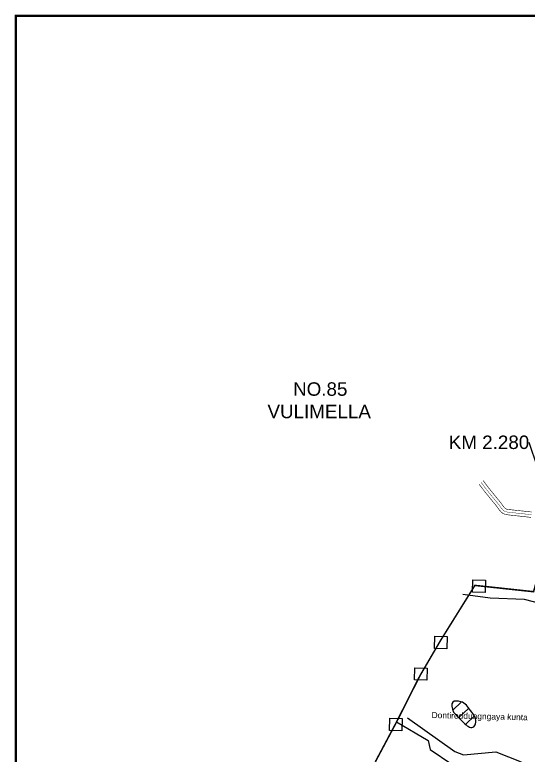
# Model space of a CAD drawing. Header units: inches. Extents: x 206993 to 226086, y 1588023 to 1599120.
# Drawn here: x 206993 to 208329, y 1596637 to 1598562 of the extents above; entities that cross this region are included whole.
import ezdxf
from ezdxf import colors
from ezdxf.entities.mleader import LeaderData, LeaderLine
from ezdxf.enums import TextEntityAlignment as Align
from ezdxf.math import Vec2, Vec3

# ---------------------------------------------------------------- set-up
doc = ezdxf.new("R2010")
doc.units = ezdxf.units.IN
doc.header["$LTSCALE"] = 15
doc.header["$MEASUREMENT"] = 0
doc.linetypes.add('HIDDEN2', pattern=[0.1875, 0.125, -0.0625])
for name, color, linetype in [('BOUNDRY STONES', 240, 'Continuous'), ('CANAL1', 7, 'Continuous'), ('HILLS', 3, 'Continuous'), ('PLOTS', 7, 'Continuous'), ('PLOTS NO', 7, 'Continuous'), ('STREAMS', 4, 'Continuous'), ('TEXT', 1, 'Continuous'), ('VILLAGE BOUNDRY', 5, 'Continuous'), ('VILLAGE STONES', 240, 'Continuous')]:
    doc.layers.add(name, color=color, linetype=linetype)
doc.styles.get("Standard").update_dxf_attribs({"font": 'arial.ttf'})

msp = doc.modelspace()

# ---------------------------------------------------------------- hatches: boundary and pattern name
at = {"layer": 'STREAMS'}
h = msp.add_hatch(dxfattribs=at)
h.set_pattern_fill('ANSI31', color=256, scale=7.823707, angle=-1.4023)
h.set_pattern_definition([(43.597653, (115565.613, 1525623.7), (-17.129598, 17.9893257), [])])
edge = h.paths.add_edge_path()
edge.add_spline(control_points=[(208134.3, 1596749.1), (208130.9, 1596759.7), (208124.7, 1596779.1), (208162, 1596778), (208178.4, 1596753.2), (208199.5, 1596726.8), (208181.8, 1596702.4), (208155.6, 1596725.9), (208142.3, 1596740.4), (208134.3, 1596749.1)], knot_values=[0, 0, 0, 0, 3.305356, 6.052823, 10.402759, 15.139513, 16.624444, 19.970476, 24.96048, 24.96048, 24.96048, 24.96048], degree=3, periodic=0)

# ---------------------------------------------------------------- linework, layer by layer
at = {"color": 5, "const_width": 5.82}
msp.add_lwpolyline([(206996.2, 1598559.3), (210931, 1598559.3), (210931, 1594213.8), (206996.2, 1594213.8)], close=True, dxfattribs=at)
at = {"layer": 'BOUNDRY STONES'}
for points in [[(208185.2, 1597092.7), (208217.6, 1597091.9), (208216.8, 1597060.2), (208184.4, 1597061)], [(208085.7, 1596946.1), (208118.2, 1596945.3), (208117.4, 1596913.7), (208085, 1596914.5)], [(208033.7, 1596864.4), (208066.1, 1596863.6), (208065.4, 1596832), (208032.9, 1596832.8)], [(207968.7, 1596733), (208001.2, 1596732.2), (208000.4, 1596700.5), (207967.9, 1596701.3)]]:
    msp.add_lwpolyline(points, close=True, dxfattribs=at)
at = {"layer": 'CANAL1', "color": 200, "const_width": 1.5}
for points in [[(208337.9, 1597269.3), (208279.4, 1597275.6), (208273.5, 1597276.5), (208270.2, 1597277.9), (208268.4, 1597279.5), (208264.7, 1597283.5), (208257.5, 1597293.6), (208242.8, 1597311.4), (208226.3, 1597331.7), (208211.4, 1597351.4)], [(208336.3, 1597255.3), (208277.6, 1597261.7), (208269.7, 1597262.9), (208262.6, 1597265.9), (208258.6, 1597269.5), (208253.9, 1597274.5), (208246.4, 1597285), (208231.9, 1597302.6), (208215.3, 1597323.1), (208201, 1597341.9)]]:
    msp.add_lwpolyline(points, dxfattribs=at)
at = {"layer": 'CANAL1', "color": 1, "linetype": 'HIDDEN2', "ltscale": 4, "const_width": 1}
msp.add_lwpolyline([(208337.1, 1597262.3), (208278.5, 1597268.7), (208271.6, 1597269.7), (208266.4, 1597271.9), (208263.5, 1597274.5), (208259.3, 1597279), (208251.9, 1597289.3), (208237.3, 1597307), (208220.8, 1597327.4), (208206.2, 1597346.7)], dxfattribs=at)
at = {"layer": 'HILLS'}
for points in [[(208863.4, 1596585.7), (208915.7, 1596675.7), (208992.2, 1596700.2), (209033.9, 1596736.8), (209010.7, 1596840.7), (208889.8, 1596846.4), (208760.3, 1596859.6), (208686.9, 1596883.4), (208579.6, 1596904.8), (208557.2, 1596937.3), (208451, 1596979.4), (208392.9, 1597023), (208319.4, 1597041.7), (208229.8, 1597045.1), (208158.6, 1597055)], [(208014.7, 1596734.3), (208137.9, 1596646.2), (208161.1, 1596637.5), (208244.8, 1596646), (208311.1, 1596619.9)]]:
    msp.add_lwpolyline(points, dxfattribs=at)
at = {"layer": 'PLOTS'}
msp.add_lwpolyline([(207986.6, 1596723.4), (208068.8, 1596674.9), (208073.9, 1596651.6), (208130.1, 1596613.9), (208190.2, 1596602.2), (208288.1, 1596579.8), (208341.2, 1596572.6), (208341.1, 1596537.4), (208413.5, 1596514), (208425.6, 1596527.8), (208449, 1596523.3), (208497.6, 1596535.8), (208562.8, 1596542.9), (208616.7, 1596550.5), (208739.6, 1596555.4), (208862.8, 1596561), (208917.2, 1596654.8), (209039.5, 1596664.3)], dxfattribs=at)
at = {"layer": 'STREAMS'}
msp.add_spline([(208134.3, 1596749.1), (208132.5, 1596774.9), (208153.9, 1596776), (208179.1, 1596753.2), (208192.1, 1596718.5), (208184.9, 1596709.4), (208161.5, 1596721.1), (208134.3, 1596749.1)], degree=3, dxfattribs=at)
at = {"layer": 'VILLAGE BOUNDRY', "const_width": 4}
msp.add_lwpolyline([(207931.2, 1596619.5), (207986.6, 1596723.4), (208047, 1596842.9), (208100.7, 1596934.7), (208190.3, 1597078.4), (208343, 1597062), (208396.5, 1597256.5), (208469.5, 1597474.9), (208606.7, 1597990.9), (208645.4, 1598216.7)], dxfattribs=at)

# ---------------------------------------------------------------- texts
at = {"layer": 'PLOTS NO'}
msp.add_text('Dontiredduagngaya kunta', height=15.647, rotation=358.5977, dxfattribs=at).set_placement((208202.8, 1596738.3), align=Align.MIDDLE_CENTER)
at = {"layer": 'TEXT', "insert": (207626.8, 1597606.5), "char_height": 35, "width": 316.827, "attachment_point": 1}
msp.add_mtext('\\pi90.59806;NO.85\\P\\pi23.96436;VULIMELLA', dxfattribs=at)

# ---------------------------------------------------------------- leaders
at = {"layer": 'VILLAGE STONES', "color": 1}
ml = msp.add_multileader_mtext('Standard', dxfattribs=at)
ml.set_content('KM 2.280', color=1)
ml.set_leader_properties()
ml.build(insert=Vec2(0, 0))
ml.multileader.update_dxf_attribs({"dogleg_length": 0.36, "arrow_head_size": 40})
ctx = ml.context
ctx.base_point, ctx.char_height, ctx.arrow_head_size, ctx.landing_gap_size, ctx.plane_origin = Vec3(208128.3, 1597450.3), 35, 40, 0.09, Vec3(209019, 1597643.6)
ctx.text_align_type = 2
notes = []
notes.append((ctx, [(1, (1, 1, 0), (208331.8, 1597450.3), (-1, 0), 1.396927018504357e-11, [(0, [(208396.5, 1597254.7)], 0, [])])]))
ctx.mtext.insert, ctx.mtext.alignment, ctx.mtext.flow_direction = Vec3(208331.7, 1597468.1), 3, 5
for ctx, leaders in notes:
    for number, flags, end, landing, length, lines in leaders:
        leader = LeaderData()
        leader.index, (leader.has_last_leader_line, leader.has_dogleg_vector, leader.attachment_direction) = number, flags
        leader.last_leader_point, leader.dogleg_vector, leader.dogleg_length = Vec3(end), Vec3(landing), length
        for number, points, colour, breaks in lines:
            line = LeaderLine()
            line.index, line.vertices, line.color, line.breaks = number, Vec3.list(points), colors.encode_raw_color(colour), breaks
            leader.lines.append(line)
        ctx.leaders.append(leader)

doc.saveas('drawing.dxf')
